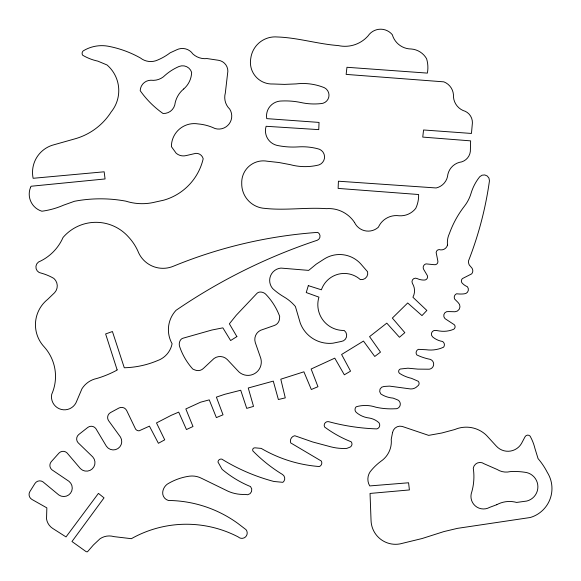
<?xml version="1.0" encoding="UTF-8"?>
<svg xmlns="http://www.w3.org/2000/svg" width="581" height="581" viewBox="0 0 581 581"><rect width="100%" height="100%" fill="white"/><g stroke="black" fill="none" stroke-linecap="round" stroke-linejoin="round"><path stroke-width="0.87" d="M30.546 187.365L31.054 186.247L105.074 178.955L104.159 171.802L33.132 178.294A28.527 28.527 0 0 1 53.975 144.756L74.913 138.852A63.162 63.162 0 0 0 111.174 111.937A33.821 33.821 0 0 0 107.02 64.963L97.848 61.136A50.816 50.816 0 0 1 82.64 55.21A3.348 3.348 0 0 1 83.228 50.881A35.623 35.623 0 0 1 107.892 46.175A105.575 105.575 0 0 1 140.464 58.013A16.631 16.631 0 0 0 157.727 60.003A57.199 57.199 0 0 0 170.139 52.82L176.726 49.784A12.76 12.76 0 0 1 192.87 53.96A17.909 17.909 0 0 0 207.047 58.565L218.333 60.257A11.017 11.017 0 0 1 227.57 73.678L225.334 92.989A16.239 16.239 0 0 0 229.727 109.119A12.993 12.993 0 0 1 215.057 128.539A48.92 48.92 0 0 0 198.128 123.927A22.884 22.884 0 0 0 171.41 146.644L176.188 153.253A11.054 11.054 0 0 0 186.203 155.57L195.841 153.34A7.168 7.168 0 0 1 203.19 158.744A56.204 56.204 0 0 1 163.689 200.191L155.352 202.035A53.605 53.605 0 0 1 125.917 201.164A139.186 139.186 0 0 0 74.47 201.273L63.605 205.151A81.195 81.195 0 0 1 41.897 211.223A17.837 17.837 0 0 1 30.553 187.365M447.508 245.037A20.901 20.901 0 0 1 449.396 233.562A99.641 99.641 0 0 1 464.48 206.124A38.92 38.92 0 0 0 471.06 193.306A48.238 48.238 0 0 1 479.55 176.98L479.79 176.697A5.563 5.563 0 0 1 489.456 180.8A353.509 353.509 0 0 1 468.547 260.789A7.233 7.233 0 0 0 469.31 265.03L471.859 267.986A4.67 4.67 0 0 1 471.656 273.869L462.491 278.546A3.239 3.239 0 0 0 461.917 282.802A14.489 14.489 0 0 0 467.371 286.702A4.357 4.357 0 0 1 463.87 293.877A30.626 30.626 0 0 1 456.63 293.761A3.791 3.791 0 0 0 454.712 299.128L458.06 302.49A5.222 5.222 0 0 1 454.981 311.75L448.786 311.583A4.154 4.154 0 0 0 445.017 318.642L454.306 324.728A2.949 2.949 0 0 1 453.717 329.253A26.036 26.036 0 0 1 439.512 331.003L436.157 330.458A3.776 3.776 0 0 0 432.729 337.002A20.858 20.858 0 0 0 442.599 341.497A3.878 3.878 0 0 1 443.579 347.184A30.858 30.858 0 0 1 426.185 349.733L418.414 349.341A3.631 3.631 0 0 0 416.86 354.955A56.277 56.277 0 0 0 430.172 359.341A5.084 5.084 0 0 1 433.542 365.347A5.084 5.084 0 0 1 427.834 369.196L417.87 369.117L407.949 368.187L400.28 369.029A2.535 2.535 0 0 0 399.568 373.38L401.914 374.774A37.264 37.264 0 0 0 411.508 378.34L418.226 381.274A3.079 3.079 0 0 1 417.492 386.14A8.868 8.868 0 0 1 409.039 388.747L389.553 386.118L384.063 386.459A4.466 4.466 0 0 0 383.017 395.254A26.886 26.886 0 0 0 393.068 398.101L396.852 399.59A4.684 4.684 0 0 1 400.215 405.044A4.684 4.684 0 0 1 394.986 408.755A70.265 70.265 0 0 1 375.871 407.208A32.681 32.681 0 0 0 356.189 406.78A3.849 3.849 0 0 0 356.371 412.481A23.901 23.901 0 0 0 369.291 418.029A18.977 18.977 0 0 1 378.841 422.619L379.001 422.83A3.914 3.914 0 0 1 376.873 428.901A210.939 210.939 0 0 1 328.701 421.683A3.711 3.711 0 0 0 324.583 426.999A116.004 116.004 0 0 0 351.193 441.792A3.493 3.493 0 0 1 349.254 447.443L346.777 448.394A51.665 51.665 0 0 1 331.003 446.876L312.68 441.974L294.77 435.728A5.432 5.432 0 0 0 290.703 442.904L321.315 461.038A3.856 3.856 0 0 1 319.347 466.536A134.814 134.814 0 0 1 261.225 448.401L254.943 447.82A2.113 2.113 0 0 0 253.715 451.771A151.997 151.997 0 0 0 282.468 474.452A4.779 4.779 0 0 1 282.882 482.332L273.905 481.475A193.909 193.909 0 0 1 221.833 459.128A3.166 3.166 0 0 0 217.969 462.026L222.087 469.31A106.388 106.388 0 0 0 250.52 486.58A4.873 4.873 0 0 1 245.073 494.402A37.257 37.257 0 0 1 227.97 491.192L201.818 478.439A20.676 20.676 0 0 0 189.508 476.159A57.446 57.446 0 0 0 167.292 484.155A11.489 11.489 0 0 0 162.716 492.034A7.8 7.8 0 0 0 168.41 500.473A120.267 120.267 0 0 1 237.912 523.459L246.039 529.676A5.352 5.352 0 0 1 245.502 536.946A5.352 5.352 0 0 1 238.21 536.931A112.111 112.111 0 0 0 131.364 538.689L113.941 536.619A16.479 16.479 0 0 0 100.012 538.769L93.439 544.956L87.499 551.754A2.121 2.121 0 0 1 85.799 551.413L71.971 541.514L104.021 497.859L98.436 493.378L66.016 536.924L52.544 528.318A13.842 13.842 0 0 1 46.531 518.956L46.85 507.874L31.933 499.442A5.65 5.65 0 0 1 29.863 491.606L35.005 483.407A5.643 5.643 0 0 1 42.958 481.852L58.797 494.947A8.504 8.504 0 0 0 70.562 493.131A8.504 8.504 0 0 0 68.994 481.337L51.97 469.826A5.65 5.65 0 0 1 51.237 461.728L58.95 453.115A5.643 5.643 0 0 1 67.069 452.948L80.396 468.598A8.504 8.504 0 0 0 92.299 468.86A8.504 8.504 0 0 0 92.8 456.964L78.036 442.664A5.65 5.65 0 0 1 78.718 434.566L87.847 427.391A5.65 5.65 0 0 1 95.858 428.604L106.417 446.266A8.395 8.395 0 0 0 117.936 448.561A8.395 8.395 0 0 0 120.478 437.086L108.422 420.448A5.65 5.65 0 0 1 110.477 412.604L118.989 408A5.65 5.65 0 0 1 126.687 410.564L135.547 429.018A4.118 4.118 0 0 0 139.157 430.804L149.433 426.142L158.402 443.296L164.728 439.824L156.492 422.924L171.257 415.306L178.708 412.118L186.457 429.548L193.001 426.512L185.84 408.944L200.59 402.19L209.254 399.873L216.372 417.608L223.024 414.805L216.386 397.121L224.694 394.325L240.723 390.243L246.729 408.385L253.527 406.388L248.247 387.992L273.288 381.121L278.386 399.525L285.278 397.869L280.797 379.197L303.899 371.811L311.322 389.517L317.967 386.699L311.133 369.015L334.772 358.15L344.337 374.803L350.561 371.143L341.599 354.483L363.481 341.069L374.745 356.473L380.497 352.115L369.56 336.631L386.786 323.138L399.452 337.263L404.834 332.652L392.349 318.076L407.695 302.977L421.98 315.599L426.853 310.45L412.917 297.254A13.828 13.828 0 0 0 412.394 283.375A3.537 3.537 0 0 1 417.209 278.597A16.37 16.37 0 0 0 424.065 280.064A3.246 3.246 0 0 0 427.362 275.612L423.687 269.417A3.74 3.74 0 0 1 426.011 263.883L434.196 264.689A3.116 3.116 0 0 0 437.74 260.549L436.491 254.173A3.145 3.145 0 0 1 440.688 249.903A6.551 6.551 0 0 0 447.508 245.037M354.548 222.501A15.135 15.135 0 0 0 378.391 227.193A19.681 19.681 0 0 1 399.154 215.776A19.398 19.398 0 0 0 415.742 208.376A30.147 30.147 0 0 0 418.618 194.519L338.127 188.411L338.418 181.207L436.164 187.961A15.077 15.077 0 0 0 447.501 176.675A16.283 16.283 0 0 1 459.295 162.368A12.426 12.426 0 0 0 470.341 151.438L470.625 140.863L422.75 137.094L423.564 129.977L471.452 133.448L472.404 122.918A12.426 12.426 0 0 0 463.05 110.506A16.29 16.29 0 0 1 453.441 94.652A15.07 15.07 0 0 0 443.84 81.848L346.138 74.397L346.959 67.28L427.376 73.104A30.139 30.139 0 0 0 426.577 58.703A19.398 19.398 0 0 0 411.225 48.993A19.696 19.696 0 0 1 392.32 34.715A15.135 15.135 0 0 0 368.049 35.92A30.808 30.808 0 0 1 338.244 45.565C317.756 44.047 297.959 37.692 277.377 36.981A24.576 24.576 0 0 0 250.76 58.463A21.635 21.635 0 0 0 272.983 83.991L284.552 84.39L296.114 83.904A56.829 56.829 0 0 1 324.438 87.731A8.41 8.41 0 0 1 320.77 103.621A61.833 61.833 0 0 1 300.943 102.525A77.15 77.15 0 0 0 279.875 101.094A15.019 15.019 0 0 0 266.737 118.626L319.042 122.417L318.751 129.628L266.127 126.288A15.019 15.019 0 0 0 276.672 145.308A77.142 77.142 0 0 0 297.726 146.92A61.811 61.811 0 0 1 317.509 148.692A8.403 8.403 0 0 1 318.853 164.946A56.829 56.829 0 0 1 290.268 164.655L278.895 162.506L267.391 161.242A21.635 21.635 0 0 0 241.725 183.298A24.576 24.576 0 0 0 264.972 208.39C285.438 210.649 305.947 207.214 326.435 208.659A30.815 30.815 0 0 1 354.548 222.494M236.881 336.602L230.628 340.539L222.864 327.851L211.869 330.023L183.327 338.12A4.779 4.779 0 0 0 180.132 340.662A7.706 7.706 0 0 0 179.798 347.06A64.309 64.309 0 0 0 192.776 369.044L194.976 369.995A7.698 7.698 0 0 0 203.539 368.303L213.968 358.535A10.167 10.167 0 0 1 227.251 359.508L237.658 370.591A13.378 13.378 0 0 0 260.281 356.879L255.27 342.529A10.167 10.167 0 0 1 260.564 330.298L274.043 325.578A7.698 7.698 0 0 0 279.505 318.773L279.679 316.384A64.331 64.331 0 0 0 266.2 294.698A7.698 7.698 0 0 0 260.382 292.04A4.786 4.786 0 0 0 256.642 293.695L236.256 315.243L229.372 323.82L236.881 336.602M117.108 369.799L116.963 370.155A105.444 105.444 0 0 1 96.809 378.485A22.95 22.95 0 0 0 81.979 388.733L76.002 402.771A12.978 12.978 0 0 1 51.738 394.252A44.12 44.12 0 0 0 44.279 346.98A32.434 32.434 0 0 1 47.671 299.375L54.665 292.642A9.942 9.942 0 0 0 53.859 278.422A52.058 52.058 0 0 0 41.491 273.208A6.18 6.18 0 0 1 38.484 262.024A47.635 47.635 0 0 0 63.046 237.462A43.401 43.401 0 0 1 128.198 236.641A52.443 52.443 0 0 1 138.743 253.055A26.879 26.879 0 0 0 173.421 266.214A465.497 465.497 0 0 1 317.749 232.378A4.343 4.343 0 0 1 317.364 240.222A565.836 565.836 0 0 0 176.028 310.319A28.469 28.469 0 0 0 172.099 343.741A22.477 22.477 0 0 1 157.393 360.656A91.043 91.043 0 0 1 125.503 367.722L124.283 367.758L112.424 331.526L105.626 333.952L117.108 369.799M392.582 432.395L391.231 439.309A23.741 23.741 0 0 1 380.831 461.343A55.304 55.304 0 0 0 370.075 471.881A13.094 13.094 0 0 0 369.741 485.927L408.581 482.775L409.409 489.943L370.039 493.436L371.056 520.699A24.518 24.518 0 0 0 400.011 543.903L422.162 538.514L443.877 531.586L457.414 528.361L530.242 517.511A30.212 30.212 0 0 0 547.331 472.44A71.659 71.659 0 0 0 538.057 458.591L534.927 448.401A47.482 47.482 0 0 0 530.816 437.471A3.101 3.101 0 0 0 525.057 436.759L521.447 443.572A15.665 15.665 0 0 1 496.348 446.135L486.442 435.322A29.043 29.043 0 0 0 454.792 429.526L441.836 432.998L428.647 435.372L402.197 426.432A7.713 7.713 0 0 0 392.582 432.395M308.315 285.634L306.231 292.541L318.933 297.145A25.818 25.818 0 0 0 344.177 330.458A6.108 6.108 0 0 1 341.156 341.49L332.935 343.197A31.236 31.236 0 0 1 300.254 323.036L295.402 306.499A44.134 44.134 0 0 0 283.964 296.898A65.384 65.384 0 0 1 272.663 288.561A12.419 12.419 0 0 1 280.957 268.088L308.678 270.39L316.253 264.144L324.096 259.09A28.614 28.614 0 0 1 360.518 263.621L367.591 271.77A6.384 6.384 0 0 1 360.351 279.599A24.148 24.148 0 0 0 321.83 288.663L321.402 289.803L308.315 285.634M496.799 504.686L489.623 507.373A12.557 12.557 0 0 1 471.816 491.802A56.248 56.248 0 0 0 473.275 468.206A6.899 6.899 0 0 1 484.205 463.82L497.154 469.484A16.987 16.987 0 0 0 510.22 471.619A67.243 67.243 0 0 1 524.469 472.208A14.663 14.663 0 0 1 526.771 501.047L516.611 502.434A26.668 26.668 0 0 0 496.799 504.686M183.734 88.951A22.732 22.732 0 0 0 191.643 72.356A9.47 9.47 0 0 0 179.122 66.452A52.392 52.392 0 0 0 165.236 75.167A16.834 16.834 0 0 1 150.9 80.222A10.77 10.77 0 0 0 140.203 90.68A93.57 93.57 0 0 0 163.007 113.477A11.526 11.526 0 0 0 174.772 105.001A25.114 25.114 0 0 1 183.734 88.951"/></g></svg>
